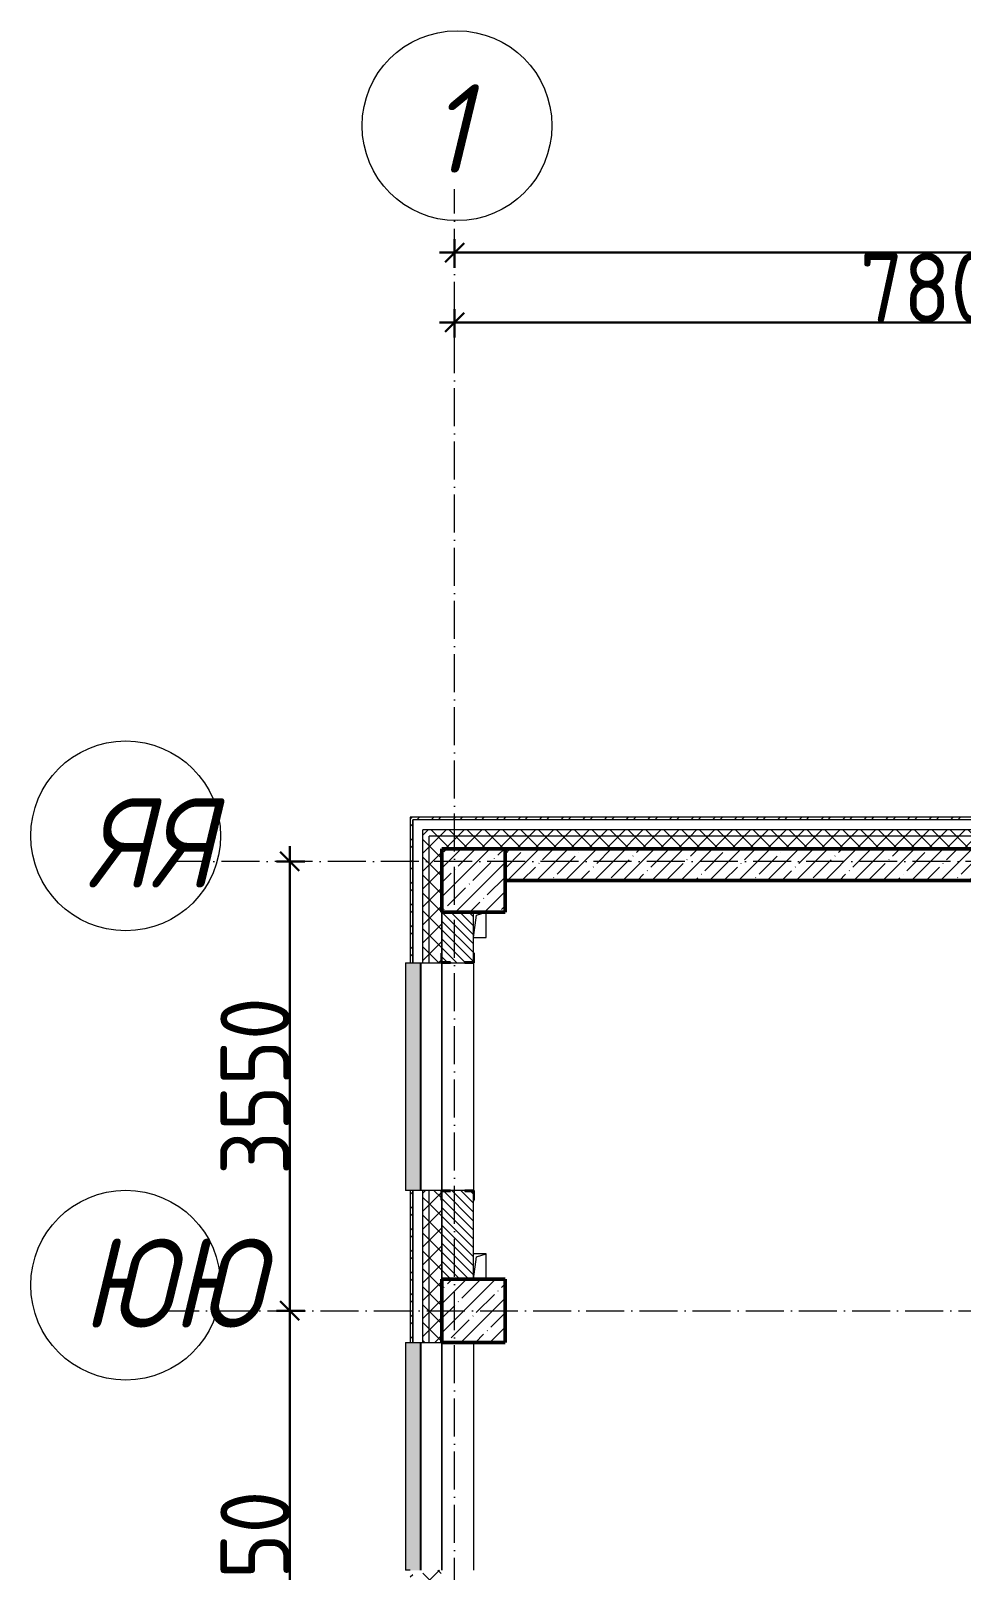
# Model space of a CAD drawing. Header units: millimetres. Extents: x -12989 to 629078, y -109036 to 555275.
# Drawn here: x 278072 to 285426, y -6882 to 5282 of the extents above; entities that cross this region are included whole.
import ezdxf

# ---------------------------------------------------------------- set-up
doc = ezdxf.new("R2010")
doc.units = ezdxf.units.MM
doc.linetypes.add('50_200_ШТРИХ_1Т_ш5_п1_п1_', pattern=[700, 500, -100, 0, -100])
for name, color, linetype, lineweight in [('4 -стяжа', 7, 'Continuous', 30), ('A-____-____-DIMS', 7, 'Continuous', 9), ('A-GENM-____-MCUT', 7, 'Continuous', 25), ('A-GENM-____-OTLN', 7, 'Continuous', 9), ('A-GENM-____-OTLN-1', 7, 'Continuous', 25), ('A-GLAZ-____-OTLN', 7, 'Continuous', 9), ('A-WALL-____-MCUT', 7, 'Continuous', 13), ('A-WALL-____-MCUT-1', 7, 'Continuous', 9), ('A-WALL-____-MCUT-2', 7, 'Continuous', 50), ('A-WALL-____-OTLN', 7, 'Continuous', 9), ('A-WALL-____-PATT-1', 7, 'Continuous', 9), ('A-WALL-FNSH-MCUT-1', 7, 'Continuous', 9), ('S-COLS-____-MCUT', 7, 'Continuous', 50), ('S-COLS-____-OTLN', 7, 'Continuous', 9), ('S-GRID-____-IDEN', 7, 'Continuous', 9), ('S-GRID-____-OTLN-1', 7, '50_200_ШТРИХ_1Т_ш5_п1_п1_', 9)]:
    doc.layers.add(name, color=color, linetype=linetype, lineweight=lineweight)
doc.layers.add('A-GLAZ-____-OTLN-1', color=7, linetype='Continuous', lineweight=9, true_color=0xc0c0c0)
doc.layers.get('4 -стяжа').off()
doc.styles.add('ISOCPEUR_I_9', font='isocpeui.ttf', dxfattribs={"width": 0.9, "height": 250})
doc.styles.add('СПДС', font='isocpeur.ttf', dxfattribs={"width": 0.9})
doc.dimstyles.new('ISO-2_5_0_9К_БОЛЬШОЙ_ОСИ', dxfattribs={"dimscale": 304.8, "dimtxt": 248.995294, "dimasz": 0.492126, "dimexe": 0.393701, "dimexo": 0, "dimgap": 0, "dimtad": 1, "dimdec": 0, "dimzin": 0, "dimdsep": 46, "dimtxsty": 'ISOCPEUR_I_9', "dimblk1": 'OBLIQUE', "dimblk2": 'OBLIQUE', "dimsah": 1, "dimcen": 0.09, "dimdle": 0.393701, "dimazin": 0, "dimtfac": 1, "dimtdec": 4, "dimtix": 1, "dimtmove": 0, "dimatfit": 3, "dimfxl": 1, "dimtvp": 1, "dimtolj": 1, "dimtzin": 0, "dimarcsym": 2})
doc.dimstyles.new('ISO-2_5_0_9К_БОЛЬШОЙ_ОСИ_2', dxfattribs={"dimscale": 304.8, "dimtxt": 248.995294, "dimasz": 0.492126, "dimexe": 0.393701, "dimexo": 0, "dimgap": 0, "dimtad": 1, "dimdec": 0, "dimzin": 0, "dimdsep": 46, "dimtxsty": 'ISOCPEUR_I_9', "dimblk1": 'OBLIQUE', "dimblk2": 'OBLIQUE', "dimsah": 1, "dimcen": 0.09, "dimdle": 0.393701, "dimazin": 0, "dimtfac": 1, "dimtdec": 4, "dimtix": 1, "dimtmove": 2, "dimatfit": 3, "dimfxl": 1, "dimtvp": 1, "dimtolj": 1, "dimtzin": 0, "dimarcsym": 2})
pattern_1 = [(45, (283770.71, -86863.46), (-85.53659, 85.53659), []), (45, (283827.73, -86863.46), (-85.53659, 85.53659), [])]
pattern_2 = [(45, (283770.71, -86863.46), (-70.71068, 70.71068), []), (135, (283770.71, -86863.46), (-70.71068, -70.71068), [])]

# ---------------------------------------------------------------- blocks, each defined once
blk = doc.blocks.new('BSC_Колонна _Прямоугольная - 500х500-V28-АР1_План отверстий 3 этажа в осях 1-64_Ю-ЯЯ')
at = {"layer": 'S-COLS-____-OTLN'}
h = blk.add_hatch(dxfattribs=at)
h.set_pattern_fill('FP_35', color=256, style=0, pattern_type=2)
h.set_pattern_definition([(45, (2200, -85431.04), (-114.04925, 114.04925), []), (45, (2314.05, -85431.04), (-114.04925, 114.04925), [201.613, -40.323, 3.353, -36.97])])
h.paths.add_polyline_path([(-250, -250), (250, -250), (250, 250), (-250, 250), (-250, 46)], flags=0)
at = {"layer": 'S-COLS-____-MCUT'}
for p, q in [((250, 250), (-250, 250)), ((-250, 250), (-250, -250)), ((250, -250), (250, 250)), ((-250, -250), (250, -250))]:
    blk.add_line(p, q, dxfattribs=at)
blk = doc.blocks.new('BSC_Колонна _Прямоугольная - 500х500-V53-АР1_План отверстий 3 этажа в осях 1-64_Ю-ЯЯ')
at = {"layer": 'S-COLS-____-OTLN'}
h = blk.add_hatch(dxfattribs=at)
h.set_pattern_fill('FP_61', color=256, style=0, pattern_type=2)
h.set_pattern_definition([(45, (2200, -82031.04), (-114.04925, 114.04925), []), (45, (2314.05, -82031.04), (-114.04925, 114.04925), [201.613, -40.323, 3.353, -36.97])])
h.paths.add_polyline_path([(-250, -250), (250, -250), (250, 250), (-250, 250)], flags=0)
at = {"layer": 'S-COLS-____-MCUT'}
for p, q in [((250, 250), (-250, 250)), ((-250, 250), (-250, -250)), ((250, -250), (250, 250)), ((-250, -250), (250, -250))]:
    blk.add_line(p, q, dxfattribs=at)
blk = doc.blocks.new('Фахверк_СКБ_Уголок - 250_2700-27497298-АР1_План отверстий 3 этажа в осях 1-64_Ю-ЯЯ')
at = {"layer": 'A-GENM-____-MCUT'}
for p, q in [((200, 181), (125, 181)), ((125, 181), (125, 106)), ((131, 106), (131, 175)), ((131, 175), (200, 175)), ((200, 175), (200, 181)), ((125, 106), (131, 106)), ((131, -6), (125, -6)), ((125, -6), (125, -81)), ((125, -81), (200, -81)), ((131, -75), (131, -6)), ((200, -75), (131, -75)), ((200, -81), (200, -75))]:
    blk.add_line(p, q, dxfattribs=at)
blk = doc.blocks.new('AR_Отверстие прямоугольное _в плите_ - AR_Отверстие прямоугольное _в плите_-V177-АР1_План отверстий 3 этажа в осях 1-64_Ю-ЯЯ')
at = {"layer": 'A-GENM-____-OTLN'}
for p, q in [((-50, -100), (-25, 75)), ((-25, 75), (50, 100)), ((50, -100), (50, 100)), ((-50, -100), (50, -100))]:
    blk.add_line(p, q, dxfattribs=at)
blk = doc.blocks.new('AR_Отверстие прямоугольное _в плите_ - AR_Отверстие прямоугольное _в плите_-V179-АР1_План отверстий 3 этажа в осях 1-64_Ю-ЯЯ')
at = {"layer": 'A-GENM-____-OTLN'}
for p, q in [((50, 100), (-50, 100)), ((-50, -100), (-25, 75)), ((-25, 75), (50, 100)), ((50, -100), (50, 100))]:
    blk.add_line(p, q, dxfattribs=at)
blk = doc.blocks.new('Отлив_СКБ - Отлив витража_120_НВФ-31885689-АР1_План отверстий 3 этажа в осях 1-64_Ю-ЯЯ')
at = {"layer": 'A-GLAZ-____-OTLN-1'}
for points in [[(1800, 2), (1800, 120), (0, 120), (0, 2), (737, 2)], [(1800, 0), (1800, 2), (0, 2), (0, 0), (737, 0)]]:
    blk.add_hatch(color=256, dxfattribs=at).paths.add_polyline_path(points, flags=0)
at = {"layer": 'A-GLAZ-____-OTLN'}
for p, q in [((0, 83), (0, 120)), ((1800, 120), (0, 120)), ((0, 2), (1800, 2)), ((1800, 120), (1800, 83)), ((1800, 0), (0, 0))]:
    blk.add_line(p, q, dxfattribs=at)
blk = doc.blocks.new('Ось сетки - Круг_Ø6_00__ISO-2_5_0_9K_-25732049-АР1_План отверстий 3 этажа в осях 1-64_Ю-ЯЯ')
at = {"layer": 'S-GRID-____-IDEN'}
blk.add_circle((0, 0), 3, dxfattribs=at)
blk = doc.blocks.new('_Oblique')
at = {"color": 0, "linetype": 'ByBlock', "lineweight": -2}
blk.add_line((-0.5, -0.5), (0.5, 0.5), dxfattribs=at)
blk = doc.blocks.new('*D2834')
at = {"layer": 'A-____-____-DIMS', "color": 0, "lineweight": -2, "transparency": 16777216}
for p, q in [((281421, 3083), (281421, 2857)), ((289221, 3083), (289221, 2857)), ((281301, 2977), (289341, 2977))]:
    blk.add_line(p, q, dxfattribs=at)
at = {"layer": 'Defpoints', "color": 0, "transparency": 16777216}
for p in [(281421, 3083), (289221, 3083), (289221, 2977)]:
    blk.add_point(p, dxfattribs=at)
at = {"layer": 'A-____-____-DIMS', "color": 0, "lineweight": -2, "transparency": 16777216, "xscale": 150, "yscale": 150, "zscale": 150, "rotation": 180}
blk.add_blockref('_Oblique', (281421, 2977), dxfattribs=at)
at = {"layer": 'A-____-____-DIMS', "color": 0, "lineweight": -2, "transparency": 16777216, "xscale": 150, "yscale": 150, "zscale": 150}
blk.add_blockref('_Oblique', (289221, 2977), dxfattribs=at)
at = {"layer": 'A-____-____-DIMS', "color": 0, "transparency": 16777216, "insert": (285321, 3251), "char_height": 548.6, "attachment_point": 5, "style": 'СПДС'}
blk.add_mtext('\\A1;7800', dxfattribs=at)
blk = doc.blocks.new('*D2873')
at = {"layer": 'A-____-____-DIMS', "color": 0, "lineweight": -2, "transparency": 16777216}
for p, q in [((281301, 3529), (332155, 3529)), ((281421, 3635), (281421, 3409)), ((385041, 3529), (334032, 3529)), ((384921, 3635), (384921, 3409))]:
    blk.add_line(p, q, dxfattribs=at)
at = {"layer": 'Defpoints', "color": 0, "transparency": 16777216}
for p in [(281421, 3635), (384921, 3635), (384921, 3529)]:
    blk.add_point(p, dxfattribs=at)
at = {"layer": 'A-____-____-DIMS', "color": 0, "lineweight": -2, "transparency": 16777216, "xscale": 150, "yscale": 150, "zscale": 150, "rotation": 180}
blk.add_blockref('_Oblique', (281421, 3529), dxfattribs=at)
at = {"layer": 'A-____-____-DIMS', "color": 0, "lineweight": -2, "transparency": 16777216, "xscale": 150, "yscale": 150, "zscale": 150}
blk.add_blockref('_Oblique', (384921, 3529), dxfattribs=at)
at = {"layer": 'A-____-____-DIMS', "color": 0, "transparency": 16777216, "insert": (332155, 4055), "char_height": 548.6, "attachment_point": 1, "line_spacing_factor": 1.149209, "style": 'СПДС'}
blk.add_mtext('\\A1;103500', dxfattribs=at)
blk = doc.blocks.new('*D2943')
at = {"layer": 'A-____-____-DIMS', "color": 0, "lineweight": -2, "transparency": 16777216}
for p, q in [((280119, -9202), (280119, -4712)), ((280013, -4832), (280239, -4832)), ((280013, -9082), (280239, -9082))]:
    blk.add_line(p, q, dxfattribs=at)
at = {"layer": 'Defpoints', "color": 0, "transparency": 16777216}
for p in [(280013, -4832), (280119, -4832), (280013, -9082)]:
    blk.add_point(p, dxfattribs=at)
at = {"layer": 'A-____-____-DIMS', "color": 0, "lineweight": -2, "transparency": 16777216, "xscale": 150, "yscale": 150, "zscale": 150}
for p, rotation in [((280119, -4832), 90), ((280119, -9082), 270)]:
    blk.add_blockref('_Oblique', p, dxfattribs=dict(at, rotation=rotation))
at = {"layer": 'A-____-____-DIMS', "color": 0, "transparency": 16777216, "insert": (279845, -6957), "char_height": 548.6, "attachment_point": 5, "rotation": 90, "style": 'СПДС'}
blk.add_mtext('\\A1;4250', dxfattribs=at)
blk = doc.blocks.new('*D2944')
at = {"layer": 'A-____-____-DIMS', "color": 0, "lineweight": -2, "transparency": 16777216}
for p, q in [((280119, -4952), (280119, -1162)), ((280013, -1282), (280239, -1282)), ((280013, -4832), (280239, -4832))]:
    blk.add_line(p, q, dxfattribs=at)
at = {"layer": 'Defpoints', "color": 0, "transparency": 16777216}
for p in [(280013, -1282), (280119, -1282), (280013, -4832)]:
    blk.add_point(p, dxfattribs=at)
at = {"layer": 'A-____-____-DIMS', "color": 0, "lineweight": -2, "transparency": 16777216, "xscale": 150, "yscale": 150, "zscale": 150}
for p, rotation in [((280119, -1282), 90), ((280119, -4832), 270)]:
    blk.add_blockref('_Oblique', p, dxfattribs=dict(at, rotation=rotation))
at = {"layer": 'A-____-____-DIMS', "color": 0, "transparency": 16777216, "insert": (279845, -3057), "char_height": 548.6, "attachment_point": 5, "rotation": 90, "style": 'СПДС'}
blk.add_mtext('\\A1;3550', dxfattribs=at)
blk = doc.blocks.new('3эт')
at = {"layer": 'S-GRID-____-OTLN-1', "color": 251, "ltscale": 0.6, "true_color": 0x636466}
for p, q in [((281420.7, -33971.9), (281420.7, 4029.4)), ((387845.1, -1282.4), (279101.9, -1282.4)), ((279101.9, -4832.4), (387845.1, -4832.4))]:
    blk.add_line(p, q, dxfattribs=at)
at = {"layer": 'S-GRID-____-IDEN', "xscale": 250, "yscale": 250, "zscale": 99.99999999999993}
blk.add_blockref('Ось сетки - Круг_Ø6_00__ISO-2_5_0_9K_-25732049-АР1_План отверстий 3 этажа в осях 1-64_Ю-ЯЯ', (281440.6, 4531.9), dxfattribs=at)
for p, rotation in [((278821.8, -1079.9), 89.9999999999998), ((278821.8, -4629.9), 269.9999999999995)]:
    blk.add_blockref('Ось сетки - Круг_Ø6_00__ISO-2_5_0_9K_-25732049-АР1_План отверстий 3 этажа в осях 1-64_Ю-ЯЯ', p, dxfattribs=dict(at, rotation=rotation))
at = {"layer": 'S-GRID-____-IDEN', "char_height": 700, "attachment_point": 1, "style": 'ISOCPEUR_I_9'}
for s, insert, width in [('\\fISOCPEUR|b0|i1|c204|p34|;\\W.9;1', (281225.7, 4859.2), 144.304), ('ЯЯ', (278519.6, -785.4), 447.342), ('ЮЮ', (278478.9, -4264.8), 533.924)]:
    blk.add_mtext(s, dxfattribs=dict(at, insert=insert, width=width))
at = {"layer": 'A-____-____-DIMS'}
dim = blk.add_linear_dim(base=(384920.7, 3529.2), p1=(281420.7, 3635.3), p2=(384920.7, 3635.3), dimstyle='ISO-2_5_0_9К_БОЛЬШОЙ_ОСИ_2', override={"dimtxt": 1.8, "dimpost": '<>', "dimtxsty": 'СПДС', "dimfxl": 103500}, dxfattribs=at)
dim.commit()
dim.dimension.update_dxf_attribs({"geometry": '*D2873', "text_midpoint": (333093.6, 3689.2), "dimtype": 160})
dim = blk.add_linear_dim(base=(289220.7, 2977), p1=(281420.7, 3083.1), p2=(289220.7, 3083.1), dimstyle='ISO-2_5_0_9К_БОЛЬШОЙ_ОСИ', override={"dimtxt": 1.8, "dimpost": '<>', "dimtxsty": 'СПДС', "dimfxl": 7800}, dxfattribs=at)
dim.commit()
dim.dimension.update_dxf_attribs({"geometry": '*D2834', "text_midpoint": (285320.7, 3251.3)})
for base, p1, p2, override, picture, middle in [((280119.3, -1282.4), (280013.2, -4832.4), (280013.2, -1282.4), {"dimtxt": 1.8, "dimpost": '<>', "dimtxsty": 'СПДС', "dimfxl": 3550}, '*D2944', (279845, -3057.4)), ((280119.3, -4832.4), (280013.2, -9082.4), (280013.2, -4832.4), {"dimtxt": 1.8, "dimpost": '<>', "dimtxsty": 'СПДС', "dimfxl": 4250}, '*D2943', (279845, -6957.4))]:
    dim = blk.add_linear_dim(base=base, p1=p1, p2=p2, angle=90, dimstyle='ISO-2_5_0_9К_БОЛЬШОЙ_ОСИ', override=override, dxfattribs=at)
    dim.commit()
    dim.dimension.update_dxf_attribs({"geometry": picture, "text_midpoint": middle})

msp = doc.modelspace()

# ---------------------------------------------------------------- hatches: boundary and pattern name
at = {"layer": 'A-WALL-____-PATT-1'}
h = msp.add_hatch(dxfattribs=at)
h.set_pattern_fill('FP_6', color=256, style=0, pattern_type=2)
h.set_pattern_definition(pattern_1)
h.paths.add_polyline_path([(281070.7074, -14002.4142), (281090.7074, -14002.4142), (281090.7074, -12882.4142), (281070.7074, -12882.4142), (281070.7074, -13495.1522)], flags=0)
h.paths.add_polyline_path([(281090.7074, -11082.4142), (281090.7074, -9882.4142), (281070.7074, -9882.4142), (281070.7074, -11082.4142)], flags=0)
h.paths.add_polyline_path([(281090.7074, -8082.4142), (281090.7074, -6882.4142), (281070.7074, -6882.4142), (281070.7074, -8082.4142)], flags=0)
h.paths.add_polyline_path([(281070.7074, -5082.4142), (281090.7074, -5082.4142), (281090.7074, -3882.4142), (281070.7074, -3882.4142)], flags=0)
h.paths.add_polyline_path([(281070.7074, -2082.4142), (281090.7074, -2082.4142), (281090.7074, -932.4142), (281070.7074, -932.4142)], flags=0)
h = msp.add_hatch(dxfattribs=at)
h.set_pattern_fill('FP_6', color=256, style=0, pattern_type=2)
h.set_pattern_definition(pattern_1)
h.paths.add_polyline_path([(307639.7074, -952.4142), (307639.7074, -932.4142), (307620.7074, -932.4142), (307620.7074, -952.4142)], flags=0)
h.paths.add_polyline_path([(307470.7074, -952.4142), (307470.7074, -932.4142), (303900.7074, -932.4142), (303900.7074, -952.4142), (304966.2529, -952.4142)], flags=0)
h.paths.add_polyline_path([(294400.7074, -952.4142), (294400.7074, -932.4142), (281090.7074, -932.4142), (281090.7074, -952.4142), (290826.5386, -952.4142)], flags=0)
h = msp.add_hatch(dxfattribs=at)
h.set_pattern_fill('FP_4', color=256, style=0, pattern_type=2)
h.set_pattern_definition(pattern_2)
h.paths.add_polyline_path([(281220.7074, -13832.4142), (281220.7074, -12882.4142), (281170.7074, -12882.4142), (281170.7074, -13832.4142)], flags=0)
h.paths.add_polyline_path([(281220.7074, -11082.4142), (281220.7074, -9882.4142), (281170.7074, -9882.4142), (281170.7074, -11082.4142)], flags=0)
h.paths.add_polyline_path([(281170.7074, -8082.4142), (281220.7074, -8082.4142), (281220.7074, -6882.4142), (281170.7074, -6882.4142), (281170.7074, -7037.2118)], flags=0)
h.paths.add_polyline_path([(281220.7074, -5082.4142), (281220.7074, -3882.4142), (281170.7074, -3882.4142), (281170.7074, -5082.4142)], flags=0)
h.paths.add_polyline_path([(281170.7074, -2082.4142), (281220.7074, -2082.4142), (281220.7074, -1032.4142), (281170.7074, -1032.4142), (281170.7074, -1386.5139)], flags=0)
h = msp.add_hatch(dxfattribs=at)
h.set_pattern_fill('FP_4', color=256, style=0, pattern_type=2)
h.set_pattern_definition(pattern_2)
h.paths.add_polyline_path([(304966.2529, -1082.4142), (307620.7074, -1082.4142), (307620.7074, -1032.4142), (303900.7074, -1032.4142), (303900.7074, -1082.4142)], flags=0)
h.paths.add_polyline_path([(294400.7074, -1082.4142), (294400.7074, -1032.4142), (281220.7074, -1032.4142), (281220.7074, -1082.4142), (290826.5386, -1082.4142)], flags=0)
h = msp.add_hatch(dxfattribs=at)
h.set_pattern_fill('FP_4', color=256, style=0, pattern_type=2)
h.set_pattern_definition(pattern_2)
h.paths.add_polyline_path([(281320.7074, -13832.4142), (281320.7074, -12957.4142), (281314.7074, -12957.4142), (281314.7074, -12882.4142), (281220.7074, -12882.4142), (281220.7074, -13832.4142)], flags=0)
h.paths.add_polyline_path([(281314.7074, -11082.4142), (281314.7074, -11007.4142), (281320.7074, -11007.4142), (281320.7074, -9957.4142), (281314.7074, -9957.4142), (281314.7074, -9882.4142), (281220.7074, -9882.4142), (281220.7074, -11082.4142)], flags=0)
h.paths.add_polyline_path([(281314.7074, -8082.4142), (281314.7074, -8007.4142), (281320.7074, -8007.4142), (281320.7074, -6957.4142), (281314.7074, -6957.4142), (281314.7074, -6882.4142), (281220.7074, -6882.4142), (281220.7074, -8082.4142)], flags=0)
h.paths.add_polyline_path([(281220.7074, -5082.4142), (281320.7074, -5082.4142), (281320.7074, -3957.4142), (281314.7074, -3957.4142), (281314.7074, -3882.4142), (281220.7074, -3882.4142), (281220.7074, -4582.4142)], flags=0)
h.paths.add_polyline_path([(281314.7074, -2082.4142), (281314.7074, -2007.4142), (281320.7074, -2007.4142), (281320.7074, -1082.4142), (281220.7074, -1082.4142), (281220.7074, -2082.4142)], flags=0)
h = msp.add_hatch(dxfattribs=at)
h.set_pattern_fill('FP_4', color=256, style=0, pattern_type=2)
h.set_pattern_definition(pattern_2)
h.paths.add_polyline_path([(307620.7074, -1182.4142), (307620.7074, -1082.4142), (303900.7074, -1082.4142), (303900.7074, -1176.4142), (303975.7074, -1176.4142), (303975.7074, -1182.4142), (304966.2529, -1182.4142)], flags=0)
h.paths.add_polyline_path([(294325.7074, -1182.4142), (294325.7074, -1176.4142), (294400.7074, -1176.4142), (294400.7074, -1082.4142), (281320.7074, -1082.4142), (281320.7074, -1182.4142), (293670.7074, -1182.4142)], flags=0)
h = msp.add_hatch(dxfattribs=at)
h.set_pattern_fill('FP_12', color=256, style=0, pattern_type=2)
h.set_pattern_definition([(45, (283770.7, -86863.46), (-114.04925, 114.04925), []), (45, (283884.76, -86863.46), (-114.04925, 114.04925), [201.612, -40.322, 3.353, -36.97])])
h.paths.add_polyline_path([(288820.7074, -1432.4142), (288820.7074, -1182.4142), (281820.7074, -1182.4142), (281820.7074, -1432.4142), (283756.6815, -1432.4142)], flags=0)
h = msp.add_hatch(dxfattribs=at)
h.set_pattern_fill('FP_9', color=256, style=0, pattern_type=2)
h.set_pattern_definition([(135, (283770.707, -86863.456), (-35.35534, -35.35534), [])])
h.paths.add_polyline_path([(281320.7074, -4582.4142), (281570.7074, -4582.4142), (281570.7074, -3888.4142), (281501.7074, -3888.4142), (281501.7074, -3882.4142), (281389.7074, -3882.4142), (281389.7074, -3888.4142), (281320.7074, -3888.4142), (281320.7074, -4138.4142)], flags=0)
h.paths.add_polyline_path([(281501.7074, -2082.4142), (281501.7074, -2076.4142), (281570.7074, -2076.4142), (281570.7074, -1682.4142), (281320.7074, -1682.4142), (281320.7074, -2076.4142), (281389.7074, -2076.4142), (281389.7074, -2082.4142)], flags=0)

# ---------------------------------------------------------------- linework, layer by layer
at = {"layer": 'A-WALL-____-MCUT'}
for p, q in [((294400.7074, -952.4142), (281090.7074, -952.4142)), ((281090.7074, -952.4142), (281090.7074, -2082.4142)), ((281090.7074, -2082.4142), (281090.7074, -952.4142)), ((281570.7074, -2007.4142), (281570.7074, -1682.4142)), ((281090.7074, -2082.4142), (281314.7074, -2082.4142)), ((281389.7074, -2082.4142), (281501.7074, -2082.4142)), ((281314.7074, -3882.4142), (281090.7074, -3882.4142)), ((281090.7074, -3882.4142), (281090.7074, -5082.4142)), ((281090.7074, -5082.4142), (281090.7074, -3882.4142)), ((281501.7074, -3882.4142), (281389.7074, -3882.4142)), ((281570.7074, -4582.4142), (281570.7074, -3957.4142)), ((281090.7074, -5082.4142), (281320.7074, -5082.4142))]:
    msp.add_line(p, q, dxfattribs=at)
at = {"layer": 'A-WALL-____-MCUT-1'}
for p, q in [((294400.7074, -1032.4142), (281170.7074, -1032.4142)), ((281170.7074, -2082.4142), (281170.7074, -1032.4142)), ((294400.7074, -1082.4142), (281220.7074, -1082.4142)), ((281220.7074, -2082.4142), (281220.7074, -1082.4142)), ((281320.7074, -1682.4142), (281320.7074, -2007.4142)), ((281320.7074, -2007.4142), (281320.7074, -1682.4142)), ((281170.7074, -5082.4142), (281170.7074, -3882.4142)), ((281220.7074, -5082.4142), (281220.7074, -3882.4142)), ((281320.7074, -3957.4142), (281320.7074, -4582.4142)), ((281320.7074, -4582.4142), (281320.7074, -3957.4142))]:
    msp.add_line(p, q, dxfattribs=at)
at = {"layer": 'A-WALL-____-MCUT-2'}
for p, q in [((288820.7074, -1182.4142), (281820.7074, -1182.4142)), ((281820.7074, -1432.4142), (288820.7074, -1432.4142))]:
    msp.add_line(p, q, dxfattribs=at)
at = {"layer": 'A-WALL-____-OTLN'}
for p, q in [((281320.7074, -3882.4142), (281320.7074, -2082.4142)), ((281320.7074, -2082.4142), (281320.7074, -3882.4142)), ((281570.7074, -2082.4142), (281570.7074, -3882.4142)), ((281320.7074, -6882.4142), (281320.7074, -5082.4142)), ((281320.7074, -5082.4142), (281320.7074, -6882.4142)), ((281570.7074, -5082.4142), (281570.7074, -6882.4142))]:
    msp.add_line(p, q, dxfattribs=at)
at = {"layer": 'A-WALL-FNSH-MCUT-1'}
for p, q in [((294400.7074, -932.4142), (281070.7074, -932.4142)), ((281070.7074, -932.4142), (281070.7074, -2082.4142)), ((281070.7074, -2082.4142), (281090.7074, -2082.4142)), ((281070.7074, -3882.4142), (281070.7074, -5082.4142)), ((281090.7074, -3882.4142), (281070.7074, -3882.4142)), ((281070.7074, -5082.4142), (281090.7074, -5082.4142))]:
    msp.add_line(p, q, dxfattribs=at)

# ---------------------------------------------------------------- block references
at = {"layer": '4 -стяжа'}
msp.add_blockref('3эт', (0, 0), dxfattribs=at)
at = {"layer": 'A-GENM-____-OTLN'}
for name, p in [('AR_Отверстие прямоугольное _в плите_ - AR_Отверстие прямоугольное _в плите_-V177-АР1_План отверстий 3 этажа в осях 1-64_Ю-ЯЯ', (281620.7074, -1782.4142)), ('AR_Отверстие прямоугольное _в плите_ - AR_Отверстие прямоугольное _в плите_-V179-АР1_План отверстий 3 этажа в осях 1-64_Ю-ЯЯ', (281620.7074, -4482.4142))]:
    msp.add_blockref(name, p, dxfattribs=at)
at = {"layer": 'A-GENM-____-OTLN-1'}
for p, rotation in [((281495.7074, -2207.4142), 89.99999999999991), ((281395.7074, -3757.4142), 269.9999999999999)]:
    msp.add_blockref('Фахверк_СКБ_Уголок - 250_2700-27497298-АР1_План отверстий 3 этажа в осях 1-64_Ю-ЯЯ', p, dxfattribs=dict(at, rotation=rotation))
at = {"layer": 'A-GLAZ-____-OTLN', "rotation": 90}
for p in [(281153.7074, -3882.4142), (281153.7074, -6882.4142)]:
    msp.add_blockref('Отлив_СКБ - Отлив витража_120_НВФ-31885689-АР1_План отверстий 3 этажа в осях 1-64_Ю-ЯЯ', p, dxfattribs=at)
at = {"layer": 'S-COLS-____-OTLN'}
for name, p in [('BSC_Колонна _Прямоугольная - 500х500-V28-АР1_План отверстий 3 этажа в осях 1-64_Ю-ЯЯ', (281570.7074, -1432.4142)), ('BSC_Колонна _Прямоугольная - 500х500-V53-АР1_План отверстий 3 этажа в осях 1-64_Ю-ЯЯ', (281570.7074, -4832.4142))]:
    msp.add_blockref(name, p, dxfattribs=at)

doc.saveas('drawing.dxf')
